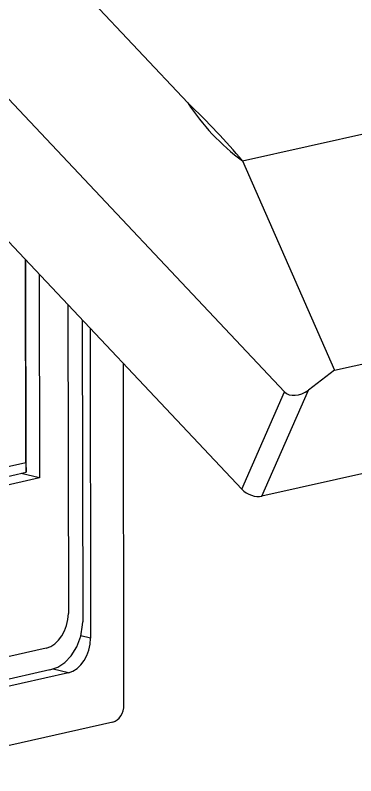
# Model space of a CAD drawing. Header units: millimetres. Extents: x -210 to 210, y -148 to 148.
# Drawn here: x 119 to 141.31, y -54.24 to -4.38 of the extents above; entities that cross this region are included whole.
import ezdxf

# ---------------------------------------------------------------- set-up
doc = ezdxf.new("R2010")
doc.units = ezdxf.units.MM
doc.layers.get('0').update_dxf_attribs({"lineweight": 18})

msp = doc.modelspace()

# ---------------------------------------------------------------- linework, layer by layer
at = {"color": 7, "lineweight": 30}
for p, q in [((136.632, -29.069), (98.353, 11.605)), ((130.311, -10.13), (114.799, 6.351)), ((133.836, -35.45), (95.056, 5.755)), ((133.89, -13.933), (160.013, -8.026)), ((122.452, -23.354), (122.481, -43.602)), ((123.906, -24.899), (123.935, -45.216)), ((126.119, -49.583), (126.087, -27.217)), ((95.378, -39.205), (119.687, -33.708)), ((94.472, -40.055), (119.725, -34.345)), ((120.595, -34.717), (94.472, -40.625)), ((121.033, -45.873), (94.067, -51.971)), ((121.27, -47.304), (92.97, -53.704)), ((122.487, -47.488), (92.619, -54.242))]:
    msp.add_line(p, q, dxfattribs=at)
at = {"color": 7, "lineweight": 30, "ltscale": 0.374658}
msp.add_line((133.89, -13.933), (139.907, -27.659), dxfattribs=at)
at = {"color": 7, "lineweight": 30, "ltscale": 0.332822}
msp.add_line((119.687, -33.708), (119.667, -20.395), dxfattribs=at)
at = {"color": 7, "lineweight": 30, "ltscale": 0.347718}
msp.add_line((119.725, -34.345), (119.705, -20.436), dxfattribs=at)
at = {"color": 7, "lineweight": 30, "ltscale": 0.333914}
msp.add_line((120.576, -21.361), (120.595, -34.717), dxfattribs=at)
at = {"color": 7, "lineweight": 30, "ltscale": 0.495038}
msp.add_line((123.392, -24.353), (123.42, -44.154), dxfattribs=at)
at = {"color": 7, "lineweight": 30, "ltscale": 0.20921}
msp.add_line((139.907, -27.659), (148.069, -25.813), dxfattribs=at)
at = {"color": 7, "lineweight": 30, "ltscale": 0.053379}
msp.add_line((139.907, -27.659), (138.209, -28.954), dxfattribs=at)
at = {"color": 7, "lineweight": 30, "ltscale": 0.174175}
msp.add_line((133.836, -35.45), (136.632, -29.069), dxfattribs=at)
at = {"color": 7, "lineweight": 30, "ltscale": 0.190118}
msp.add_line((135.156, -35.919), (138.209, -28.954), dxfattribs=at)
at = {"color": 7, "lineweight": 30, "ltscale": 0.015938}
msp.add_line((119.687, -33.708), (119.725, -34.345), dxfattribs=at)
at = {"color": 7, "lineweight": 30, "ltscale": 0.251112}
msp.add_line((144.953, -33.704), (135.156, -35.919), dxfattribs=at)
at = {"color": 7, "lineweight": 30, "ltscale": 0.030908}
msp.add_line((120.595, -34.717), (119.395, -34.419), dxfattribs=at)
at = {"color": 7, "lineweight": 30, "ltscale": 0.016205}
msp.add_line((123.935, -45.216), (123.306, -45.06), dxfattribs=at)
at = {"color": 7, "lineweight": 30, "ltscale": 0.025584}
msp.add_line((122.487, -47.488), (121.494, -47.241), dxfattribs=at)
at = {"color": 7, "lineweight": 30, "ltscale": 0.271211}
msp.add_line((125.396, -50.717), (114.815, -53.11), dxfattribs=at)
at = {"color": 7, "lineweight": 30}
msp.add_lwpolyline([(121.27, -47.304), (121.793, -47.112), (122.253, -46.804), (122.664, -46.379), (123.039, -45.785), (123.301, -45.082), (123.416, -44.341), (123.42, -44.154)], dxfattribs=at)
for centre, radius, start, end in [((142.209, -2.465), 14.153, 212.7907, 223.2955), ((142.946, -1.745), 15.184, 223.3643, 233.3879)]:
    msp.add_arc(centre, radius, start, end, dxfattribs=at)
for centre, major_axis, ratio, start_param, end_param in [((103.157, -18.577), (36.428, -16.523), 0.557877, 0.860884, 1.011025), ((137.614, -28.317), (1.055, 0.657), 0.694429, 3.28006, 4.848118), ((134.561, -35.284), (-0.911, 0.414), 0.559338, 0.938101, 2.506158), ((121.03, -43.93), (-0.483, -1.941), 0.705184, 0.340887, 1.911683), ((122.484, -45.545), (-0.483, -1.941), 0.705184, 0.340887, 1.911683), ((125.393, -49.745), (0.238, 0.972), 0.706398, 3.480666, 5.048723)]:
    msp.add_ellipse(centre, major_axis=major_axis, ratio=ratio, start_param=start_param, end_param=end_param, dxfattribs=at)

doc.saveas('drawing.dxf')
